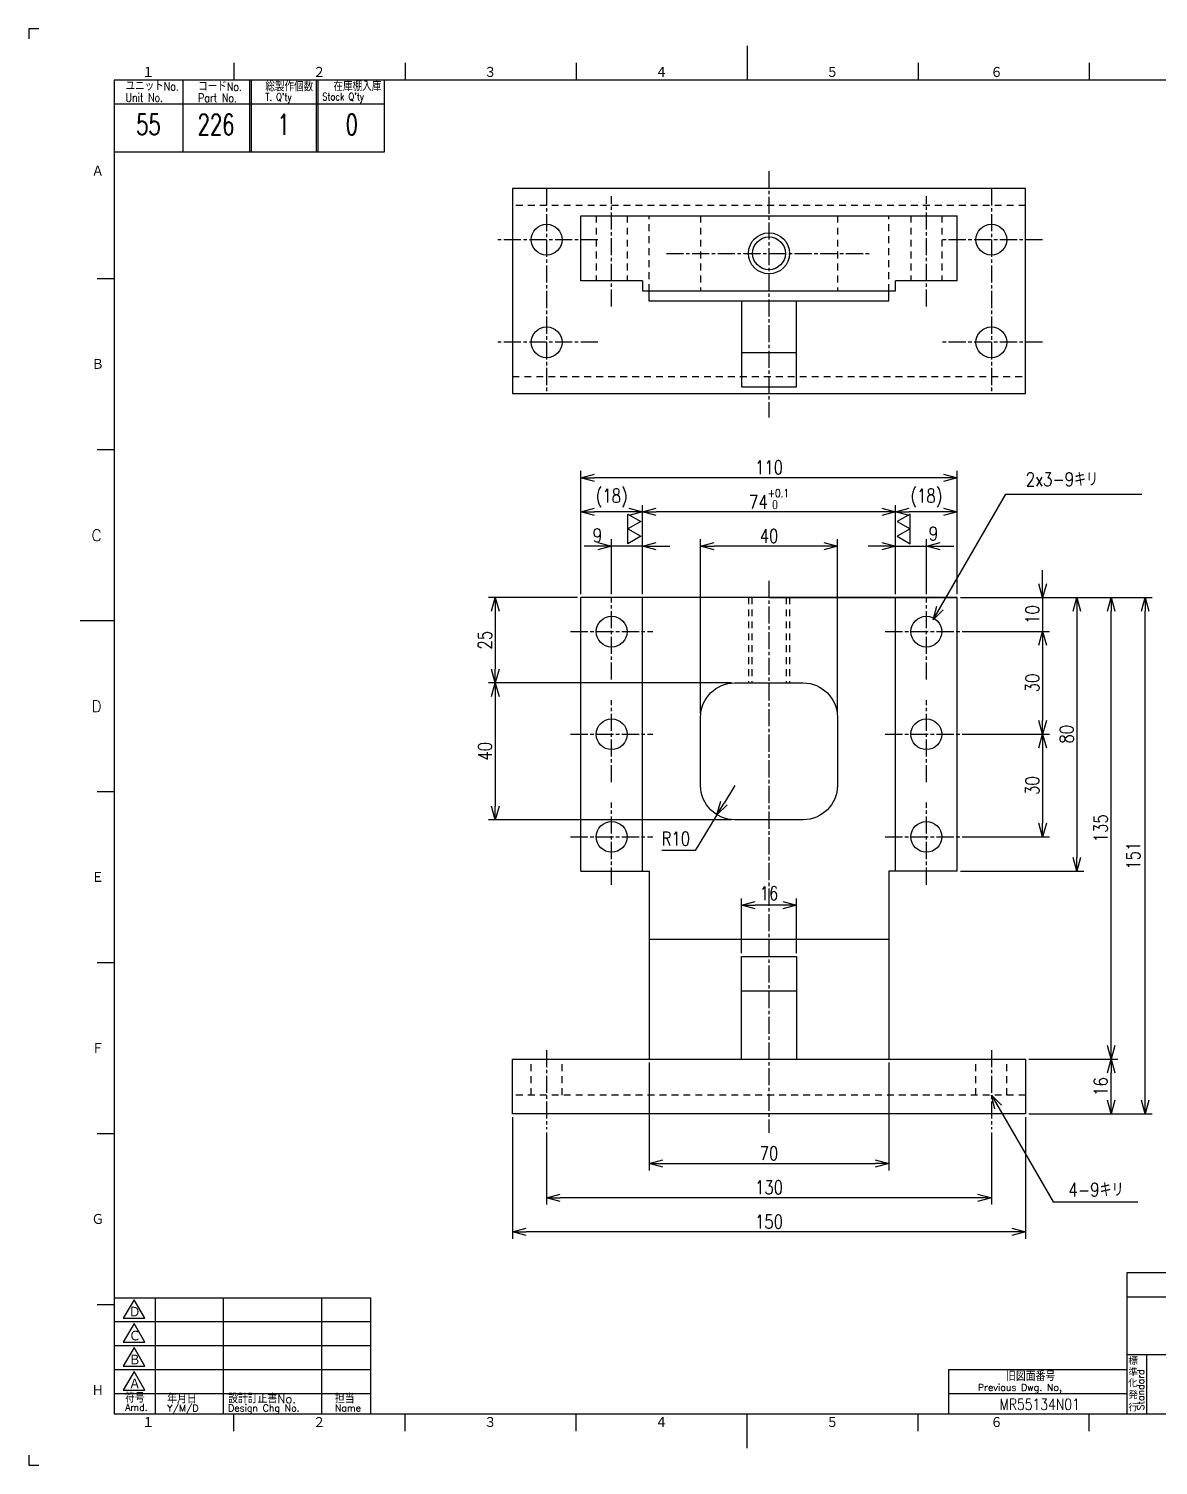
# Model space of a CAD drawing. Extents: x 0 to 594, y 0 to 420.
# Drawn here: x 0 to 330.2, y 0 to 420 of the extents above; entities that cross this region are included whole.
import ezdxf
from ezdxf.enums import TextEntityAlignment as Align

# ---------------------------------------------------------------- set-up
doc = ezdxf.new("R2010")
doc.units = 0
doc.linetypes.add('GEN7A', pattern=[7.5, 5, -0.75, 1, -0.75])
doc.linetypes.add('HIDDEN2', pattern=[3.5, 2, -1.5])
doc.layers.get('0').update_dxf_attribs({"linetype": 'CONTINUOUS'})
doc.layers.get('DEFPOINTS').update_dxf_attribs({"linetype": 'CONTINUOUS'})
for name, color, linetype in [('2', 5, 'CONTINUOUS'), ('4', 3, 'CONTINUOUS'), ('5', 3, 'CONTINUOUS'), ('6', 52, 'CONTINUOUS'), ('7A', 4, 'GEN7A'), ('8', 1, 'CONTINUOUS'), ('9', 3, 'HIDDEN2'), ('RAHM2', 1, 'CONTINUOUS')]:
    doc.layers.add(name, color=color, linetype=linetype)
doc.styles.add('DIMENSION', font='monotxt.shx', dxfattribs={"bigfont": 'bigfont.shx'})
doc.styles.get("Standard").update_dxf_attribs({"font": 'romans.shx', "width": 0.8, "bigfont": 'extfont.shx'})
doc.dimstyles.new('GEN-ISO', dxfattribs={"dimtxt": 4, "dimasz": 3, "dimexe": 2, "dimexo": 1, "dimgap": 1, "dimtad": 3, "dimdec": 3, "dimrnd": 0.001, "dimdsep": 46, "dimtxsty": 'Standard', "dimblk": 'OPEN30', "dimcen": 0, "dimclrt": 52, "dimadec": 0, "dimazin": 0, "dimtp": 0.1, "dimtm": 0.1, "dimtfac": 0.6, "dimtdec": 3, "dimtmove": 2, "dimatfit": 3, "dimldrblk": 'OPEN30', "dimfxl": 0, "dimarcsym": 0})
doc.dimstyles.new('GEN-ISO$4', dxfattribs={"dimtxt": 4, "dimasz": 3, "dimexe": 2, "dimexo": 1, "dimgap": 1, "dimtad": 1, "dimtoh": 1, "dimdec": 3, "dimrnd": 0.001, "dimdsep": 46, "dimtxsty": 'Standard', "dimblk": 'OPEN30', "dimcen": 0, "dimclrt": 52, "dimadec": 0, "dimazin": 0, "dimtp": 0.1, "dimtm": 0.1, "dimtfac": 0.6, "dimtdec": 3, "dimtofl": 0, "dimtmove": 0, "dimatfit": 2, "dimldrblk": 'OPEN30', "dimfxl": 0, "dimarcsym": 0})

# ---------------------------------------------------------------- blocks, each defined once
blk = doc.blocks.new('1A2ﾌﾞﾋﾝ')
at = {"layer": 'RAHM2', "color": 5, "linetype": 'Continuous'}
for p, q in [((3, 420), (0, 420)), ((0, 420), (0, 417)), ((210, 415), (210, 405)), ((60, 410), (60, 405)), ((110, 410), (110, 405)), ((160, 410), (160, 405)), ((260, 410), (260, 405)), ((310, 410), (310, 405)), ((579, 405), (25, 405)), ((25, 405), (25, 15)), ((104, 384), (104, 405)), ((25, 384), (64.5, 384)), ((64.5, 384), (104, 384)), ((20, 347), (25, 347)), ((20, 297), (25, 297)), ((15, 247), (25, 247)), ((20, 197), (25, 197)), ((20, 147), (25, 147)), ((20, 97), (25, 97)), ((20, 47), (25, 47)), ((25, 15), (579, 15)), ((60, 10), (60, 15)), ((110, 10), (110, 15)), ((160, 10), (160, 15)), ((210, 5), (210, 15)), ((260, 10), (260, 15)), ((310, 10), (310, 15)), ((0, 3), (0, 0)), ((0, 0), (3, 0))]:
    blk.add_line(p, q, dxfattribs=at)
at = {"layer": 'RAHM2', "color": 7, "linetype": 'Continuous'}
for p, q in [((45, 405), (45, 384)), ((64.5, 405), (64.5, 384)), ((65, 405), (65, 384)), ((84, 405), (84, 384)), ((84.5, 405), (84.5, 384)), ((25, 398), (64.5, 398)), ((64.5, 398), (104, 398)), ((25, 49), (100, 49)), ((37, 49), (37, 15)), ((56.8, 49), (56.8, 15)), ((85.6, 49), (85.6, 15)), ((100, 15), (100, 49)), ((321.05, 49.26), (579, 49.26)), ((25, 42), (100, 42)), ((25, 35), (100, 35)), ((321.05, 32.42), (579, 32.42)), ((326.77, 32.42), (326.77, 15)), ((25, 28), (100, 28)), ((269, 28), (321.05, 28)), ((269, 15), (269, 28)), ((25, 21), (100, 21)), ((269, 21), (321.05, 21))]:
    blk.add_line(p, q, dxfattribs=at)
at = {"layer": 'RAHM2', "color": 5, "linetype": 'Continuous'}
blk.add_lwpolyline([(579, 56.26), (321.05, 56.26), (321.05, 15)], dxfattribs=at)
at = {"layer": 'RAHM2', "color": 7, "linetype": 'Continuous'}
for points in [[(30.79, 48.41), (27.65, 42.97), (33.92, 42.97)], [(30.79, 41.41), (27.65, 35.97), (33.92, 35.97)], [(30.79, 34.41), (27.65, 28.97), (33.92, 28.97)], [(30.79, 27.41), (27.65, 21.97), (33.92, 21.97)]]:
    blk.add_lwpolyline(points, close=True, dxfattribs=at)
at = {"layer": 'RAHM2', "color": 5, "linetype": 'Continuous'}
for s, p in [('１', (33.1, 405.6)), ('２', (83.1, 405.6)), ('３', (133.1, 405.6)), ('４', (183.1, 405.6)), ('５', (233.1, 405.6)), ('６', (281.11, 405.6)), ('Ａ', (18.36, 376.71)), ('Ｂ', (18.36, 320.24)), ('C', (18.36, 270.24)), ('D', (18.36, 220.24)), ('Ｅ', (18.36, 170.24)), ('Ｆ', (18.36, 120.24)), ('Ｇ', (18.36, 70.24)), ('Ｈ', (18.36, 20.24)), ('１', (33.1, 10.87)), ('２', (83.1, 10.87)), ('３', (133.1, 10.87)), ('４', (183.1, 10.87)), ('５', (233.1, 10.87)), ('６', (281.11, 10.87))]:
    blk.add_text(s, height=3.31, dxfattribs=at).set_placement(p)
at = {"layer": 'RAHM2', "color": 7, "linetype": 'Continuous', "width": 0.8}
for s, height, p in [('ユニットNo.', 2.5, (28.29, 401.92)), ('コードNo.', 2.5, (49.52, 401.81)), ('総製作個数', 2.5, (69.17, 401.72)), ('在庫棚入庫', 2.5, (89.08, 401.82)), ('Unit No.', 2.5, (28.29, 398.64)), ('Part No.', 2.5, (49.52, 398.53)), ("T. Q'ty", 2.2, (69.17, 398.96)), ("Stock Q'ty", 2.2, (85.8, 399.06))]:
    blk.add_text(s, height=height, dxfattribs=at).set_placement(p)
at = {"layer": 'RAHM2', "color": 7, "linetype": 'Continuous'}
for s, height, p in [('Ｄ', 3.2, (29.23, 43.2)), ('Ｃ', 3.2, (29.23, 36.2)), ('Ｂ', 3.2, (29.23, 29.2)), ('標', 2, (321.44, 29.43)), ('Ａ', 3.2, (29.23, 22.2)), ('旧図面番号', 2.5, (285.71, 24.69)), ('準', 2, (321.47, 26.11)), ('符号', 2.5, (28.17, 18.37)), ('Previous Dwg. No,', 2, (277.5, 21.75)), ('化', 2, (321.37, 22.95)), ('発', 2, (321.46, 19.47)), ('Amd.', 2, (28.17, 15.93)), ('Y/M/D', 2, (40.49, 15.7)), ('年月日', 2.5, (40.49, 18.14)), ('設計訂正書No.', 2.5, (58.29, 18.18)), ('Design Chg No.', 2, (58.29, 15.75)), ('担当', 2.5, (89.5, 18.18)), ('Name', 2, (89.5, 15.75)), ('行', 2, (321.46, 15.82))]:
    blk.add_text(s, height=height, dxfattribs=at).set_placement(p)
blk.add_text('Standard', height=2, rotation=90, dxfattribs=at).set_placement((326.07, 16.05))
at = {"layer": 'RAHM2', "color": 5, "linetype": 'Continuous', "width": 0.7}
for tag, p in [('HEADER3', (35, 392.01)), ('HEADER4', (54.75, 392)), ('HEADER15', (74.49, 392)), ('HEADER16', (94.43, 392))]:
    blk.add_attdef(tag, text='', height=6, dxfattribs=at).set_placement(p, align=Align.MIDDLE)
at = {"layer": 'RAHM2', "color": 7, "linetype": 'Continuous'}
blk.add_attdef('HEADER5', text='', height=2.5, dxfattribs=at).set_placement((63.69, 385.1), align=Align.BOTTOM_RIGHT)
for tag, height, width, p in [('HEADER25', 3.2, 0.63, (46.91, 45.38)), ('HEADER23', 3.33, 0.8, (71.4, 45.2)), ('HEADER24', 3.5, 0.8, (92.57, 45.22)), ('HEADER1', 5, 0.9, (528.12, 45.15)), ('HEADER7', 5, 0.8, (343.38, 40.8)), ('GEN-TITLE-SCA', 4, 0.85, (430.79, 40.85)), ('HEADER22', 3.2, 0.63, (46.91, 38.38)), ('HEADER20', 3.33, 0.8, (71.4, 38.2)), ('HEADER21', 3.5, 0.8, (92.57, 38.22)), ('HEADER2', 6, 0.9, (527.89, 36.68)), ('HEADER19', 3.2, 0.63, (46.91, 31.38)), ('HEADER17', 3.33, 0.8, (71.4, 31.2)), ('HEADER18', 3.5, 0.8, (92.57, 31.22)), ('HEADER11', 3.2, 0.63, (46.91, 24.38)), ('HEADER9', 3.33, 0.8, (71.4, 24.2)), ('HEADER10', 3.5, 0.8, (92.57, 24.22)), ('HEADER14', 3.31, 0.8, (295.54, 17.82))]:
    blk.add_attdef(tag, text='', height=height, dxfattribs=dict(at, width=width)).set_placement(p, align=Align.MIDDLE)
for tag, p in [('HEADER27', (401.45, 41.09)), ('HEADER26', (416.07, 41.09))]:
    blk.add_attdef(tag, text='', height=4, dxfattribs=at).set_placement(p, align=Align.MIDDLE)
at = {"layer": 'RAHM2', "color": 7, "linetype": 'Continuous', "width": 0.8}
blk.add_attdef('GEN-TITLE-DAT', text='', height=3.5, dxfattribs=at).set_placement((444.35, 39.1), align=Align.BOTTOM_LEFT)
at = {"layer": 'RAHM2', "color": 5, "linetype": 'Continuous', "style": 'DIMENSION', "width": 1.2}
for tag, p in [('HEADER13', (382.56, 16.75)), ('HEADER12', (416.26, 16.72)), ('GEN-TITLE-DWG', (485.79, 16.74))]:
    blk.add_attdef(tag, text='', height=7.02, dxfattribs=at).set_placement(p, align=Align.BOTTOM_LEFT)
at = {"layer": 'RAHM2', "color": 5, "linetype": 'Continuous', "style": 'DIMENSION'}
blk.add_attdef('HEADER8', text='', height=7.02, dxfattribs=at).set_placement((577.6, 16.71), align=Align.BOTTOM_RIGHT)
at = {"layer": 'RAHM2', "color": 5, "linetype": 'Continuous'}
blk.add_attdef('HEADER6', text='', height=5.8, dxfattribs=at).set_placement((376.09, 17.1), align=Align.BOTTOM_RIGHT)
blk = doc.blocks.new('_Open30')
at = {"color": 0, "linetype": 'ByBlock', "lineweight": -2}
for p, q in [((-1, 0.27), (0, 0)), ((0, 0), (-1, -0.27)), ((0, 0), (-1, 0))]:
    blk.add_line(p, q, dxfattribs=at)
blk = doc.blocks.new('*D5')
at = {"layer": '5', "color": 0, "lineweight": -2}
for p, q in [((272.4, 253.73), (328.4, 253.73)), ((326.4, 106.73), (326.4, 249.73)), ((292.4, 102.73), (328.4, 102.73))]:
    blk.add_line(p, q, dxfattribs=at)
at = {"layer": 'DEFPOINTS', "color": 0}
for p in [(271.4, 253.73), (326.4, 253.73), (291.4, 102.73)]:
    blk.add_point(p, dxfattribs=at)
at = {"layer": '5', "color": 0, "lineweight": -2, "xscale": 4, "yscale": 4, "zscale": 4}
for p, rotation in [((326.4, 253.73), 90), ((326.4, 102.73), 270)]:
    blk.add_blockref('_Open30', p, dxfattribs=dict(at, rotation=rotation))
at = {"layer": '5', "color": 52, "insert": (322.9, 178.23), "char_height": 4, "attachment_point": 5, "rotation": 90}
blk.add_mtext('151', dxfattribs=at)
blk = doc.blocks.new('*D6')
at = {"layer": '5', "color": 0, "lineweight": -2}
for p, q in [((296.4, 209.73), (296.4, 187.73)), ((274.4, 183.73), (298.4, 183.73))]:
    blk.add_line(p, q, dxfattribs=at)
at = {"layer": 'DEFPOINTS', "color": 0}
for p in [(273.4, 213.73), (273.4, 183.73), (296.4, 183.73)]:
    blk.add_point(p, dxfattribs=at)
at = {"layer": '5', "color": 0, "lineweight": -2, "xscale": 4, "yscale": 4, "zscale": 4}
for p, rotation in [((296.4, 213.73), 90), ((296.4, 183.73), 270)]:
    blk.add_blockref('_Open30', p, dxfattribs=dict(at, rotation=rotation))
at = {"layer": '5', "color": 52, "insert": (293.4, 198.73), "char_height": 4, "attachment_point": 5, "rotation": 90}
blk.add_mtext('30', dxfattribs=at)
blk = doc.blocks.new('*D7')
at = {"layer": '5', "color": 0, "lineweight": -2}
for p, q in [((296.4, 239.73), (296.4, 217.73)), ((274.4, 213.73), (298.4, 213.73))]:
    blk.add_line(p, q, dxfattribs=at)
at = {"layer": 'DEFPOINTS', "color": 0}
for p in [(273.4, 243.73), (273.4, 213.73), (296.4, 213.73)]:
    blk.add_point(p, dxfattribs=at)
at = {"layer": '5', "color": 0, "lineweight": -2, "xscale": 4, "yscale": 4, "zscale": 4}
for p, rotation in [((296.4, 243.73), 90), ((296.4, 213.73), 270)]:
    blk.add_blockref('_Open30', p, dxfattribs=dict(at, rotation=rotation))
at = {"layer": '5', "color": 52, "insert": (293.4, 228.73), "char_height": 4, "attachment_point": 5, "rotation": 90}
blk.add_mtext('30', dxfattribs=at)
blk = doc.blocks.new('*D8')
at = {"layer": '5', "color": 0, "lineweight": -2}
for p, q in [((296.4, 257.73), (296.4, 261.73)), ((272.4, 253.73), (298.4, 253.73)), ((296.4, 253.73), (296.4, 243.73)), ((274.4, 243.73), (298.4, 243.73)), ((296.4, 239.73), (296.4, 235.73))]:
    blk.add_line(p, q, dxfattribs=at)
at = {"layer": 'DEFPOINTS', "color": 0}
for p in [(271.4, 253.73), (273.4, 243.73), (296.4, 243.73)]:
    blk.add_point(p, dxfattribs=at)
at = {"layer": '5', "color": 0, "lineweight": -2, "xscale": 4, "yscale": 4, "zscale": 4}
for p, rotation in [((296.4, 253.73), 270), ((296.4, 243.73), 90)]:
    blk.add_blockref('_Open30', p, dxfattribs=dict(at, rotation=rotation))
at = {"layer": '5', "color": 52, "insert": (293.4, 248.73), "char_height": 4, "attachment_point": 5, "rotation": 90}
blk.add_mtext('10', dxfattribs=at)
blk = doc.blocks.new('*D9')
at = {"layer": '5', "color": 0, "lineweight": -2}
for p, q in [((273.4, 253.73), (308.4, 253.73)), ((306.4, 249.73), (306.4, 177.73)), ((272.4, 173.73), (308.4, 173.73))]:
    blk.add_line(p, q, dxfattribs=at)
at = {"layer": 'DEFPOINTS', "color": 0}
for p in [(272.4, 253.73), (271.4, 173.73), (306.4, 173.73)]:
    blk.add_point(p, dxfattribs=at)
at = {"layer": '5', "color": 0, "lineweight": -2, "xscale": 4, "yscale": 4, "zscale": 4}
for p, rotation in [((306.4, 253.73), 90), ((306.4, 173.73), 270)]:
    blk.add_blockref('_Open30', p, dxfattribs=dict(at, rotation=rotation))
at = {"layer": '5', "color": 52, "insert": (303.4, 213.73), "char_height": 4, "attachment_point": 5, "rotation": 90}
blk.add_mtext('80', dxfattribs=at)
blk = doc.blocks.new('*D10')
at = {"layer": '5', "color": 0, "lineweight": -2}
for p, q in [((272.4, 253.73), (318.4, 253.73)), ((316.4, 122.73), (316.4, 249.73))]:
    blk.add_line(p, q, dxfattribs=at)
at = {"layer": 'DEFPOINTS', "color": 0}
for p in [(271.4, 253.73), (316.4, 253.73), (291.4, 118.73)]:
    blk.add_point(p, dxfattribs=at)
at = {"layer": '5', "color": 0, "lineweight": -2, "xscale": 4, "yscale": 4, "zscale": 4}
for p, rotation in [((316.4, 253.73), 90), ((316.4, 118.73), 270)]:
    blk.add_blockref('_Open30', p, dxfattribs=dict(at, rotation=rotation))
at = {"layer": '5', "color": 52, "insert": (313.4, 186.23), "char_height": 4, "attachment_point": 5, "rotation": 90}
blk.add_mtext('135', dxfattribs=at)
blk = doc.blocks.new('*D11')
at = {"layer": '5', "color": 0, "lineweight": -2}
for p, q in [((292.4, 118.73), (318.4, 118.73)), ((316.4, 106.73), (316.4, 114.73)), ((292.4, 102.73), (318.4, 102.73))]:
    blk.add_line(p, q, dxfattribs=at)
at = {"layer": 'DEFPOINTS', "color": 0}
for p in [(291.4, 118.73), (316.4, 118.73), (291.4, 102.73)]:
    blk.add_point(p, dxfattribs=at)
at = {"layer": '5', "color": 0, "lineweight": -2, "xscale": 4, "yscale": 4, "zscale": 4}
for p, rotation in [((316.4, 118.73), 90), ((316.4, 102.73), 270)]:
    blk.add_blockref('_Open30', p, dxfattribs=dict(at, rotation=rotation))
at = {"layer": '5', "color": 52, "insert": (313.4, 110.73), "char_height": 4, "attachment_point": 5, "rotation": 90}
blk.add_mtext('16', dxfattribs=at)
blk = doc.blocks.new('*D12')
at = {"layer": '5', "color": 0, "lineweight": -2}
for p, q in [((205.4, 228.73), (134.4, 228.73)), ((136.4, 224.73), (136.4, 192.73)), ((205.4, 188.73), (134.4, 188.73))]:
    blk.add_line(p, q, dxfattribs=at)
at = {"layer": 'DEFPOINTS', "color": 0}
for p in [(206.4, 228.73), (136.4, 188.73), (206.4, 188.73)]:
    blk.add_point(p, dxfattribs=at)
at = {"layer": '5', "color": 0, "lineweight": -2, "xscale": 4, "yscale": 4, "zscale": 4}
for p, rotation in [((136.4, 228.73), 90), ((136.4, 188.73), 270)]:
    blk.add_blockref('_Open30', p, dxfattribs=dict(at, rotation=rotation))
at = {"layer": '5', "color": 52, "insert": (133.4, 208.73), "char_height": 4, "attachment_point": 5, "rotation": 90}
blk.add_mtext('40', dxfattribs=at)
blk = doc.blocks.new('*D13')
at = {"layer": '5', "color": 0, "lineweight": -2}
for p, q in [((151.4, 97.25), (151.4, 76.23)), ((281.4, 97.25), (281.4, 76.23)), ((277.4, 78.23), (155.4, 78.23))]:
    blk.add_line(p, q, dxfattribs=at)
at = {"layer": 'DEFPOINTS', "color": 0}
for p in [(151.4, 98.25), (281.4, 98.25), (151.4, 78.23)]:
    blk.add_point(p, dxfattribs=at)
at = {"layer": '5', "color": 0, "lineweight": -2, "xscale": 4, "yscale": 4, "zscale": 4, "rotation": 180}
blk.add_blockref('_Open30', (151.4, 78.23), dxfattribs=at)
at = {"layer": '5', "color": 0, "lineweight": -2, "xscale": 4, "yscale": 4, "zscale": 4}
blk.add_blockref('_Open30', (281.4, 78.23), dxfattribs=at)
at = {"layer": '5', "color": 52, "insert": (216.4, 81.23), "char_height": 4, "attachment_point": 5}
blk.add_mtext('130', dxfattribs=at)
blk = doc.blocks.new('*D14')
at = {"layer": '5', "color": 0, "lineweight": -2}
for p, q in [((141.4, 101.73), (141.4, 66.23)), ((291.4, 101.73), (291.4, 66.23)), ((287.4, 68.23), (145.4, 68.23))]:
    blk.add_line(p, q, dxfattribs=at)
at = {"layer": 'DEFPOINTS', "color": 0}
for p in [(141.4, 102.73), (291.4, 102.73), (141.4, 68.23)]:
    blk.add_point(p, dxfattribs=at)
at = {"layer": '5', "color": 0, "lineweight": -2, "xscale": 4, "yscale": 4, "zscale": 4, "rotation": 180}
blk.add_blockref('_Open30', (141.4, 68.23), dxfattribs=at)
at = {"layer": '5', "color": 0, "lineweight": -2, "xscale": 4, "yscale": 4, "zscale": 4}
blk.add_blockref('_Open30', (291.4, 68.23), dxfattribs=at)
at = {"layer": '5', "color": 52, "insert": (216.4, 71.23), "char_height": 4, "attachment_point": 5}
blk.add_mtext('150', dxfattribs=at)
blk = doc.blocks.new('*D15')
at = {"layer": '5', "color": 0, "lineweight": -2}
for p, q in [((206.4, 198.73), (203.27, 193.61)), ((201.18, 190.2), (194.78, 179.74)), ((194.78, 179.74), (185.05, 179.74))]:
    blk.add_line(p, q, dxfattribs=at)
at = {"layer": 'DEFPOINTS', "color": 0}
for p in [(206.4, 198.73), (201.18, 190.2)]:
    blk.add_point(p, dxfattribs=at)
at = {"layer": '5', "color": 0, "lineweight": -2, "xscale": 4, "yscale": 4, "zscale": 4, "rotation": 238.5277449734836}
blk.add_blockref('_Open30', (201.18, 190.2), dxfattribs=at)
at = {"layer": '5', "color": 52, "insert": (189.17, 183.24), "char_height": 4, "attachment_point": 5}
blk.add_mtext('R10', dxfattribs=at)
blk = doc.blocks.new('*D16')
at = {"layer": '5', "color": 0, "lineweight": -2}
for p, q in [((181.4, 117.73), (181.4, 86.23)), ((251.4, 117.73), (251.4, 86.23)), ((185.4, 88.23), (247.4, 88.23))]:
    blk.add_line(p, q, dxfattribs=at)
at = {"layer": 'DEFPOINTS', "color": 0}
for p in [(181.4, 118.73), (251.4, 118.73), (251.4, 88.23)]:
    blk.add_point(p, dxfattribs=at)
at = {"layer": '5', "color": 0, "lineweight": -2, "xscale": 4, "yscale": 4, "zscale": 4, "rotation": 180}
blk.add_blockref('_Open30', (181.4, 88.23), dxfattribs=at)
at = {"layer": '5', "color": 0, "lineweight": -2, "xscale": 4, "yscale": 4, "zscale": 4}
blk.add_blockref('_Open30', (251.4, 88.23), dxfattribs=at)
at = {"layer": '5', "color": 52, "insert": (216.4, 91.23), "char_height": 4, "attachment_point": 5}
blk.add_mtext('70', dxfattribs=at)
blk = doc.blocks.new('*D17')
at = {"layer": '5', "color": 0, "lineweight": -2}
for p, q in [((208.4, 149.73), (208.4, 165.73)), ((224.4, 149.73), (224.4, 165.73)), ((220.4, 163.73), (212.4, 163.73))]:
    blk.add_line(p, q, dxfattribs=at)
at = {"layer": 'DEFPOINTS', "color": 0}
for p in [(208.4, 163.73), (208.4, 148.73), (224.4, 148.73)]:
    blk.add_point(p, dxfattribs=at)
at = {"layer": '5', "color": 0, "lineweight": -2, "xscale": 4, "yscale": 4, "zscale": 4, "rotation": 180}
blk.add_blockref('_Open30', (208.4, 163.73), dxfattribs=at)
at = {"layer": '5', "color": 0, "lineweight": -2, "xscale": 4, "yscale": 4, "zscale": 4}
blk.add_blockref('_Open30', (224.4, 163.73), dxfattribs=at)
at = {"layer": '5', "color": 52, "insert": (216.4, 167.23), "char_height": 4, "attachment_point": 5}
blk.add_mtext('16', dxfattribs=at)
blk = doc.blocks.new('*D18')
at = {"layer": '5', "color": 0, "lineweight": -2}
for p, q in [((160.4, 253.73), (134.4, 253.73)), ((136.4, 249.73), (136.4, 232.73)), ((205.4, 228.73), (134.4, 228.73))]:
    blk.add_line(p, q, dxfattribs=at)
at = {"layer": 'DEFPOINTS', "color": 0}
for p in [(161.4, 253.73), (136.4, 228.73), (206.4, 228.73)]:
    blk.add_point(p, dxfattribs=at)
at = {"layer": '5', "color": 0, "lineweight": -2, "xscale": 4, "yscale": 4, "zscale": 4}
for p, rotation in [((136.4, 253.73), 90), ((136.4, 228.73), 270)]:
    blk.add_blockref('_Open30', p, dxfattribs=dict(at, rotation=rotation))
at = {"layer": '5', "color": 52, "insert": (133.4, 241.23), "char_height": 4, "attachment_point": 5, "rotation": 90}
blk.add_mtext('25', dxfattribs=at)
blk = doc.blocks.new('*D19')
at = {"layer": '5', "color": 0, "lineweight": -2}
for p, q in [((179.4, 254.73), (179.4, 280.73)), ((249.4, 278.73), (183.4, 278.73)), ((253.4, 254.73), (253.4, 280.73))]:
    blk.add_line(p, q, dxfattribs=at)
at = {"layer": 'DEFPOINTS', "color": 0}
for p in [(179.4, 278.73), (179.4, 253.73), (253.4, 253.73)]:
    blk.add_point(p, dxfattribs=at)
at = {"layer": '5', "color": 0, "lineweight": -2, "xscale": 4, "yscale": 4, "zscale": 4, "rotation": 180}
blk.add_blockref('_Open30', (179.4, 278.73), dxfattribs=at)
at = {"layer": '5', "color": 0, "lineweight": -2, "xscale": 4, "yscale": 4, "zscale": 4}
blk.add_blockref('_Open30', (253.4, 278.73), dxfattribs=at)
at = {"layer": '5', "color": 52, "insert": (216.4, 282.53), "char_height": 4, "attachment_point": 5}
blk.add_mtext('74{\\H2.400000;\\S+0.1^  0;}', dxfattribs=at)
blk = doc.blocks.new('*D20')
at = {"layer": '5', "color": 0, "lineweight": -2}
for p, q in [((196.4, 219.73), (196.4, 270.73)), ((236.4, 219.73), (236.4, 270.73)), ((232.4, 268.73), (200.4, 268.73))]:
    blk.add_line(p, q, dxfattribs=at)
at = {"layer": 'DEFPOINTS', "color": 0}
for p in [(196.4, 268.73), (196.4, 218.73), (236.4, 218.73)]:
    blk.add_point(p, dxfattribs=at)
at = {"layer": '5', "color": 0, "lineweight": -2, "xscale": 4, "yscale": 4, "zscale": 4, "rotation": 180}
blk.add_blockref('_Open30', (196.4, 268.73), dxfattribs=at)
at = {"layer": '5', "color": 0, "lineweight": -2, "xscale": 4, "yscale": 4, "zscale": 4}
blk.add_blockref('_Open30', (236.4, 268.73), dxfattribs=at)
at = {"layer": '5', "color": 52, "insert": (216.4, 271.73), "char_height": 4, "attachment_point": 5}
blk.add_mtext('40', dxfattribs=at)
blk = doc.blocks.new('*D21')
at = {"layer": '5', "color": 0, "lineweight": -2}
for p, q in [((161.4, 254.73), (161.4, 290.73)), ((271.4, 254.73), (271.4, 290.73)), ((267.4, 288.73), (165.4, 288.73))]:
    blk.add_line(p, q, dxfattribs=at)
at = {"layer": 'DEFPOINTS', "color": 0}
for p in [(161.4, 288.73), (161.4, 253.73), (271.4, 253.73)]:
    blk.add_point(p, dxfattribs=at)
at = {"layer": '5', "color": 0, "lineweight": -2, "xscale": 4, "yscale": 4, "zscale": 4, "rotation": 180}
blk.add_blockref('_Open30', (161.4, 288.73), dxfattribs=at)
at = {"layer": '5', "color": 0, "lineweight": -2, "xscale": 4, "yscale": 4, "zscale": 4}
blk.add_blockref('_Open30', (271.4, 288.73), dxfattribs=at)
at = {"layer": '5', "color": 52, "insert": (216.4, 291.73), "char_height": 4, "attachment_point": 5}
blk.add_mtext('110', dxfattribs=at)
blk = doc.blocks.new('*D22')
at = {"layer": '5', "color": 0, "lineweight": -2}
for p, q in [((161.4, 254.73), (161.4, 280.73)), ((175.4, 278.73), (165.4, 278.73))]:
    blk.add_line(p, q, dxfattribs=at)
at = {"layer": 'DEFPOINTS', "color": 0}
for p in [(161.4, 278.73), (161.4, 253.73), (179.4, 253.73)]:
    blk.add_point(p, dxfattribs=at)
at = {"layer": '5', "color": 0, "lineweight": -2, "xscale": 4, "yscale": 4, "zscale": 4, "rotation": 180}
blk.add_blockref('_Open30', (161.4, 278.73), dxfattribs=at)
at = {"layer": '5', "color": 0, "lineweight": -2, "xscale": 4, "yscale": 4, "zscale": 4}
blk.add_blockref('_Open30', (179.4, 278.73), dxfattribs=at)
at = {"layer": '5', "color": 52, "insert": (170.4, 282.77), "char_height": 4, "attachment_point": 5}
blk.add_mtext('(18)', dxfattribs=at)
blk = doc.blocks.new('*D23')
at = {"layer": '5', "color": 0, "lineweight": -2}
for p, q in [((170.4, 254.73), (170.4, 270.73)), ((179.4, 254.73), (179.4, 270.73)), ((166.4, 268.73), (162.4, 268.73)), ((179.4, 268.73), (170.4, 268.73)), ((183.4, 268.73), (187.4, 268.73))]:
    blk.add_line(p, q, dxfattribs=at)
at = {"layer": 'DEFPOINTS', "color": 0}
for p in [(170.4, 268.73), (170.4, 253.73), (179.4, 253.73)]:
    blk.add_point(p, dxfattribs=at)
at = {"layer": '5', "color": 0, "lineweight": -2, "xscale": 4, "yscale": 4, "zscale": 4}
blk.add_blockref('_Open30', (170.4, 268.73), dxfattribs=at)
at = {"layer": '5', "color": 0, "lineweight": -2, "xscale": 4, "yscale": 4, "zscale": 4, "rotation": 180}
blk.add_blockref('_Open30', (179.4, 268.73), dxfattribs=at)
at = {"layer": '5', "color": 52, "insert": (166.26, 271.84), "char_height": 4, "attachment_point": 5}
blk.add_mtext('9', dxfattribs=at)
blk = doc.blocks.new('*D24')
at = {"layer": '5', "color": 0, "lineweight": -2}
for p, q in [((253.4, 254.73), (253.4, 280.73)), ((267.4, 278.73), (257.4, 278.73)), ((271.4, 254.73), (271.4, 280.73))]:
    blk.add_line(p, q, dxfattribs=at)
at = {"layer": 'DEFPOINTS', "color": 0}
for p in [(253.4, 278.73), (253.4, 253.73), (271.4, 253.73)]:
    blk.add_point(p, dxfattribs=at)
at = {"layer": '5', "color": 0, "lineweight": -2, "xscale": 4, "yscale": 4, "zscale": 4, "rotation": 180}
blk.add_blockref('_Open30', (253.4, 278.73), dxfattribs=at)
at = {"layer": '5', "color": 0, "lineweight": -2, "xscale": 4, "yscale": 4, "zscale": 4}
blk.add_blockref('_Open30', (271.4, 278.73), dxfattribs=at)
at = {"layer": '5', "color": 52, "insert": (262.4, 282.77), "char_height": 4, "attachment_point": 5}
blk.add_mtext('(18)', dxfattribs=at)
blk = doc.blocks.new('*D25')
at = {"layer": '5', "color": 0, "lineweight": -2}
for p, q in [((253.4, 254.73), (253.4, 270.73)), ((262.4, 254.73), (262.4, 270.73)), ((249.4, 268.73), (245.4, 268.73)), ((253.4, 268.73), (262.4, 268.73)), ((266.4, 268.73), (270.4, 268.73))]:
    blk.add_line(p, q, dxfattribs=at)
at = {"layer": 'DEFPOINTS', "color": 0}
for p in [(262.4, 268.73), (253.4, 253.73), (262.4, 253.73)]:
    blk.add_point(p, dxfattribs=at)
at = {"layer": '5', "color": 0, "lineweight": -2, "xscale": 4, "yscale": 4, "zscale": 4}
blk.add_blockref('_Open30', (253.4, 268.73), dxfattribs=at)
at = {"layer": '5', "color": 0, "lineweight": -2, "xscale": 4, "yscale": 4, "zscale": 4, "rotation": 180}
blk.add_blockref('_Open30', (262.4, 268.73), dxfattribs=at)
at = {"layer": '5', "color": 52, "insert": (264.46, 272.4), "char_height": 4, "attachment_point": 5}
blk.add_mtext('9', dxfattribs=at)

msp = doc.modelspace()

# ---------------------------------------------------------------- linework, layer by layer
at = {"layer": '2'}
for p, q in [((161.4018, 365.3242), (271.4018, 365.3242)), ((161.4018, 346.3242), (161.4018, 365.3242)), ((271.4018, 346.3242), (271.4018, 365.3242)), ((179.4018, 346.3242), (161.4018, 346.3242)), ((271.4018, 346.3242), (253.4018, 346.3242)), ((179.4018, 343.3242), (253.4018, 343.3242)), ((181.4018, 340.3242), (181.4018, 343.3242)), ((251.4018, 340.3242), (181.4018, 340.3242)), ((208.4018, 340.3242), (208.4018, 315.3242)), ((224.4018, 315.3242), (224.4018, 340.3242)), ((251.4018, 340.3242), (251.4018, 343.3242)), ((208.4018, 325.3242), (224.4018, 325.3242)), ((208.4018, 315.3242), (224.4018, 315.3242)), ((161.4018, 173.7273), (161.4018, 253.7273)), ((271.4018, 253.7273), (161.4018, 253.7273)), ((179.4018, 173.7273), (179.4018, 253.7273)), ((253.4018, 173.7273), (253.4018, 253.7273)), ((271.4018, 173.7273), (271.4018, 253.7273)), ((161.4018, 173.7273), (181.4018, 173.7273)), ((181.4018, 173.7273), (181.4018, 118.7273)), ((251.4018, 173.7273), (251.4018, 118.7273)), ((271.4018, 173.7273), (251.4018, 173.7273)), ((251.4018, 153.7273), (181.4018, 153.7273)), ((208.4018, 138.7273), (224.4018, 138.7273))]:
    msp.add_line(p, q, dxfattribs=at)
for points in [[(141.4018, 313.3242), (291.4018, 313.3242), (291.4018, 373.3242), (141.4018, 373.3242)], [(291.4018, 102.7273), (141.4018, 102.7273), (141.4018, 118.7273), (291.4018, 118.7273)]]:
    msp.add_lwpolyline(points, close=True, dxfattribs=at)
for points in [[(179.4018, 346.3242), (179.4018, 343.3242)], [(253.4018, 343.3242), (253.4018, 346.3242)], [(216.4018, 253.7273), (271.4018, 253.7273)], [(208.4018, 118.7273), (208.4018, 148.7273), (224.4018, 148.7273), (224.4018, 118.7273)]]:
    msp.add_lwpolyline(points, dxfattribs=at)
msp.add_lwpolyline([(226.4018, 188.7273), (206.4018, 188.7273, -0.41421356), (196.4018, 198.7273), (196.4018, 218.7273, -0.41421356), (206.4018, 228.7273), (226.4018, 228.7273, -0.41421356), (236.4018, 218.7273), (236.4018, 198.7273, -0.41421356)], format="xyb", close=True, dxfattribs=at)
for centre, radius in [((151.4018, 358.3242), 4.5), ((281.4018, 358.3242), 4.5), ((216.4018, 354.3242), 4.8), ((151.4018, 328.3242), 4.5), ((281.4018, 328.3242), 4.5), ((170.4018, 243.7273), 4.5), ((262.4018, 243.7273), 4.5), ((170.4018, 213.7273), 4.5), ((262.4018, 213.7273), 4.5), ((170.4018, 183.7273), 4.5), ((262.4018, 183.7273), 4.5)]:
    msp.add_circle(centre, radius, dxfattribs=at)
at = {"layer": '4'}
msp.add_circle((216.4018, 354.3242), 6, dxfattribs=at)
at = {"layer": '5'}
for p, q in [((285.5976, 283.9036), (325.3835, 283.9036)), ((299.4424, 76.98), (324.2407, 76.98))]:
    msp.add_line(p, q, dxfattribs=at)
at = {"layer": '7A'}
for p, q in [((216.4018, 378.347), (216.4018, 306.356)), ((151.4018, 373.3242), (151.4018, 343.3242)), ((170.4018, 338.7805), (170.4018, 371.0263)), ((262.4018, 338.7805), (262.4018, 371.0263)), ((281.4018, 373.3242), (281.4018, 343.3242)), ((166.4018, 358.3242), (136.4018, 358.3242)), ((296.4018, 358.3242), (266.4018, 358.3242)), ((186.4018, 354.3242), (246.4018, 354.3242)), ((151.4018, 343.3242), (151.4018, 313.3242)), ((281.4018, 343.3242), (281.4018, 313.3242)), ((166.4018, 328.3242), (136.4018, 328.3242)), ((296.4018, 328.3242), (266.4018, 328.3242)), ((216.4018, 258.6066), (216.4018, 97.2008)), ((170.4018, 229.7273), (170.4018, 253.7273)), ((262.4018, 229.7273), (262.4018, 253.7273)), ((158.4018, 243.7273), (182.4018, 243.7273)), ((250.4018, 243.7273), (274.4018, 243.7273)), ((170.4018, 199.7273), (170.4018, 223.7273)), ((262.4018, 199.7273), (262.4018, 223.7273)), ((158.4018, 213.7273), (182.4018, 213.7273)), ((250.4018, 213.7273), (274.4018, 213.7273)), ((170.4018, 169.7273), (170.4018, 193.7273)), ((262.4018, 169.7273), (262.4018, 193.7273)), ((158.4018, 183.7273), (182.4018, 183.7273)), ((250.4018, 183.7273), (274.4018, 183.7273)), ((151.4018, 121.3512), (151.4018, 98.2519)), ((281.4018, 121.3512), (281.4018, 98.2519))]:
    msp.add_line(p, q, dxfattribs=at)
at = {"layer": '8'}
for points in [[(178.9018, 275.9414), (175.1518, 273.7764), (175.1518, 278.1064), (178.9018, 275.9414)], [(253.9018, 275.9414), (257.6518, 273.7764), (257.6518, 278.1064), (253.9018, 275.9414)], [(178.9018, 271.6114), (175.1518, 269.4464), (175.1518, 273.7764), (178.9018, 271.6114)], [(253.9018, 271.6114), (257.6518, 269.4464), (257.6518, 273.7764), (253.9018, 271.6114)]]:
    msp.add_lwpolyline(points, close=True, dxfattribs=at)
at = {"layer": '9'}
for p, q in [((291.4018, 368.3242), (141.4018, 368.3242)), ((165.9018, 365.3242), (165.9018, 346.3242)), ((174.9018, 365.3242), (174.9018, 346.3242)), ((181.4018, 343.3242), (181.4018, 365.3242)), ((196.4018, 365.3242), (196.4018, 343.3242)), ((236.4018, 365.3242), (236.4018, 343.3242)), ((251.4018, 343.3242), (251.4018, 365.3242)), ((257.9018, 365.3242), (257.9018, 346.3242)), ((266.9018, 365.3242), (266.9018, 346.3242)), ((141.4018, 318.3242), (291.4018, 318.3242)), ((210.4018, 253.7273), (210.4018, 228.7273)), ((211.4018, 253.7273), (211.4018, 228.7273)), ((221.4018, 253.7273), (221.4018, 228.7273)), ((222.4018, 253.7273), (222.4018, 228.7273)), ((146.9018, 108.2273), (146.9018, 118.2273)), ((155.9018, 108.2273), (155.9018, 118.2273)), ((276.9018, 108.2273), (276.9018, 118.2273)), ((285.9018, 108.2273), (285.9018, 118.2273)), ((291.4018, 108.2273), (141.4018, 108.2273))]:
    msp.add_line(p, q, dxfattribs=at)

# ---------------------------------------------------------------- block references
at = {"layer": '2'}
ref = msp.add_blockref('1A2ﾌﾞﾋﾝ', (0, 0), dxfattribs=at)
ref.add_attrib('HEADER3', '55', dxfattribs={"layer": 'RAHM2', "color": 5, "linetype": 'Continuous', "height": 6, "width": 0.7}).set_placement((35.0039, 392.0069), align=Align.MIDDLE)
ref.add_attrib('HEADER4', '226', dxfattribs={"layer": 'RAHM2', "color": 5, "linetype": 'Continuous', "height": 6, "width": 0.7}).set_placement((54.7539, 392), align=Align.MIDDLE)
ref.add_attrib('HEADER14', 'MR55134N01', dxfattribs={"layer": 'RAHM2', "color": 7, "linetype": 'Continuous', "height": 3.311, "width": 0.8}).set_placement((295.5365, 17.8155), align=Align.MIDDLE)
ref.add_attrib('HEADER15', '1', dxfattribs={"layer": 'RAHM2', "color": 5, "linetype": 'Continuous', "height": 6, "width": 0.7}).set_placement((74.489, 392), align=Align.MIDDLE)
ref.add_attrib('HEADER16', '0', dxfattribs={"layer": 'RAHM2', "color": 5, "linetype": 'Continuous', "height": 6, "width": 0.7}).set_placement((94.4307, 392), align=Align.MIDDLE)

# ---------------------------------------------------------------- texts
at = {"layer": '6', "width": 0.8}
for s, p in [('2x3-9キリ', (291.4584, 286.2548)), ('4-9キリ', (303.9709, 78.562))]:
    msp.add_text(s, height=4, dxfattribs=at).set_placement(p)

# ---------------------------------------------------------------- dimensions: what is measured, and where the dimension line sits
at = {"layer": '5'}
for base, p1, p2, override, picture, middle in [((161.4018, 288.7273), (271.4018, 253.7273), (161.4018, 253.7273), {"dimasz": 4}, '*D21', (216.4018, 291.7273)), ((179.4018, 278.7273), (253.4018, 253.7273), (179.4018, 253.7273), {"dimasz": 4, "dimtol": 1, "dimtm": 0}, '*D19', (216.4018, 282.5273)), ((196.4018, 268.7273), (236.4018, 218.7273), (196.4018, 218.7273), {"dimasz": 4}, '*D20', (216.4018, 271.7273)), ((208.4018, 163.7273), (224.4018, 148.7273), (208.4018, 148.7273), {"dimasz": 4, "dimgap": 1.5, "dimtm": 0}, '*D17', (216.4018, 167.2273)), ((251.4018, 88.2273), (181.4018, 118.7273), (251.4018, 118.7273), {"dimasz": 4}, '*D16', (216.4018, 91.2273)), ((141.4018, 68.2273), (291.4018, 102.7273), (141.4018, 102.7273), {"dimasz": 4}, '*D14', (216.4018, 71.2273)), ((151.4018, 78.2273), (281.4018, 98.2519), (151.4018, 98.2519), {"dimasz": 4}, '*D13', (216.4018, 81.2273))]:
    dim = msp.add_linear_dim(base=base, p1=p1, p2=p2, dimstyle='GEN-ISO', override=override, dxfattribs=at)
    dim.commit()
    dim.dimension.update_dxf_attribs({"geometry": picture, "text_midpoint": middle})
for base, p1, p2, override, picture, middle in [((161.4018, 278.7273), (179.4018, 253.7273), (161.4018, 253.7273), {"dimasz": 4, "dimse1": 1}, '*D22', (170.4018, 282.7749)), ((253.4018, 278.7273), (271.4018, 253.7273), (253.4018, 253.7273), {"dimasz": 4}, '*D24', (262.4018, 282.7749))]:
    dim = msp.add_linear_dim(base=base, p1=p1, p2=p2, text='(<>)', dimstyle='GEN-ISO', override=override, dxfattribs=at)
    dim.commit()
    dim.dimension.update_dxf_attribs({"geometry": picture, "text_midpoint": middle})
for base, p1, p2, picture, middle in [((170.4018, 268.7273), (179.4018, 253.7273), (170.4018, 253.7273), '*D23', (166.2559, 271.8436)), ((262.4018, 268.7273), (253.4018, 253.7273), (262.4018, 253.7273), '*D25', (264.4647, 272.4018))]:
    dim = msp.add_linear_dim(base=base, p1=p1, p2=p2, dimstyle='GEN-ISO', override={"dimasz": 4}, dxfattribs=at)
    dim.commit()
    dim.dimension.update_dxf_attribs({"geometry": picture, "text_midpoint": middle, "dimtype": 160})
for base, p1, p2, override, picture, middle in [((296.4018, 243.7273), (271.4018, 253.7273), (273.4018, 243.7273), {"dimasz": 4}, '*D8', (293.4018, 248.7273)), ((136.4018, 228.7273), (161.4018, 253.7273), (206.4018, 228.7273), {"dimasz": 4}, '*D18', (133.4018, 241.2273)), ((326.4018, 253.7273), (291.4018, 102.7273), (271.4018, 253.7273), {"dimasz": 4, "dimgap": 1.5, "dimtm": 0}, '*D5', (322.9018, 178.2273)), ((306.4018, 173.7273), (272.4018, 253.7273), (271.4018, 173.7273), {"dimasz": 4}, '*D9', (303.4018, 213.7273)), ((316.4018, 253.7273), (291.4018, 118.7273), (271.4018, 253.7273), {"dimasz": 4, "dimse1": 1}, '*D10', (313.4018, 186.2273)), ((296.4018, 213.7273), (273.4018, 243.7273), (273.4018, 213.7273), {"dimasz": 4, "dimse1": 1}, '*D7', (293.4018, 228.7273)), ((136.4018, 188.7273), (206.4018, 228.7273), (206.4018, 188.7273), {"dimasz": 4}, '*D12', (133.4018, 208.7273)), ((296.4018, 183.7273), (273.4018, 213.7273), (273.4018, 183.7273), {"dimasz": 4, "dimse1": 1}, '*D6', (293.4018, 198.7273)), ((316.4018, 118.7273), (291.4018, 102.7273), (291.4018, 118.7273), {"dimasz": 4}, '*D11', (313.4018, 110.7273))]:
    dim = msp.add_linear_dim(base=base, p1=p1, p2=p2, angle=90, dimstyle='GEN-ISO', override=override, dxfattribs=at)
    dim.commit()
    dim.dimension.update_dxf_attribs({"geometry": picture, "text_midpoint": middle})
dim = msp.add_radius_dim(center=(206.4018, 198.7273), mpoint=(201.1809, 190.1984), dimstyle='GEN-ISO$4', override={"dimasz": 4, "dimgap": 1.5, "dimtm": 0}, dxfattribs=at)
dim.commit()
dim.dimension.update_dxf_attribs({"geometry": '*D15', "text_midpoint": (189.1677, 179.7448), "dimtype": 164})

# ---------------------------------------------------------------- leaders
for points, override in [([(264.4018, 247.1914), (285.5976, 283.9036)], {"dimasz": 4, "dimgap": 1.5, "dimtm": 0}), ([(281.4018, 108.2273), (299.4424, 76.98)], {"dimasz": 4, "dimgap": 1.5, "dimtol": 1, "dimtp": 0.3, "dimtm": -0.2})]:
    msp.add_leader(points, dimstyle='GEN-ISO', override=override, dxfattribs=at)

doc.saveas('drawing.dxf')
